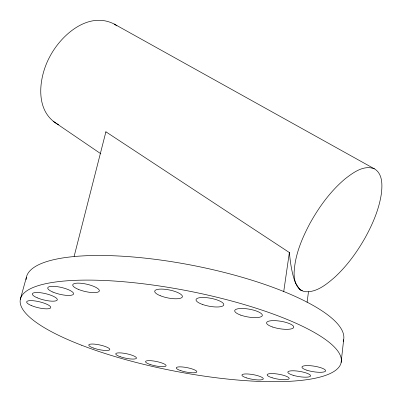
<?xml version="1.0" encoding="UTF-8"?>
<svg xmlns="http://www.w3.org/2000/svg" width="402" height="402" viewBox="0 0 402 402"><rect width="100%" height="100%" fill="white"/><g stroke="black" fill="none" stroke-linecap="round" stroke-linejoin="round"><path stroke-width="0.6" d="M341.122 362.458L343.66 339.7M307.093 302.304L308.475 291.812M283.717 291.621L289.365 252.541L105.902 131.806L74.119 256.426M20.291 299.374L26.356 277.455M374.398 168.83C363.85 164.609 353.227 172.604 345.258 178.729C330.71 190.945 319.329 206.543 310.133 223.06C302.198 237.919 295.344 253.963 294.214 270.958C293.525 278.998 295.837 290.53 305.475 291.726C316.821 292.39 326.384 284.425 334.494 277.475C346.856 266.099 356.881 252.366 365.132 237.778C372.644 224.16 378.95 209.573 381.307 194.101C382.332 185.704 382.93 174.629 375.066 169.202L114.173 24.035C88.586 10.919 61.35 34.748 49.974 56.355C38.602 76.928 33.969 111.721 58.662 124.741M114.173 24.035L116.902 25.854M53.144 121.278L100.867 153.79M299.173 288.857L301.766 290.621M295.621 283.083L299.384 289.008M105.967 132.208L105.902 131.806M289.405 252.989L289.365 252.541M26.115 279.656A161.674 43.954 11.1 0 1 192.653 265.38A161.674 43.954 11.1 0 1 343.202 341.419M302.45 290.596A68.285 16.678 -88.2 0 1 299.374 289.118M295.606 283.184A68.149 16.613 -88.2 0 1 289.44 252.918M180.84 370.669A10.497 2.241 11 0 0 196.844 371.875A10.497 2.241 11 0 0 181.975 366.936A10.497 2.241 11 0 0 180.84 370.669M293.128 375.282A11.547 2.628 9.4 0 0 310.6 375.865A11.547 2.628 9.4 0 0 293.892 370.8A11.547 2.628 9.4 0 0 293.128 375.282M160.252 295.711A14.1 4.05 11.4 0 0 182.302 296.977A14.1 4.05 11.4 0 0 163.122 289.144A14.1 4.05 11.4 0 0 160.252 295.711M37.23 297.812A12.819 3.266 13.4 0 0 57.215 300.018A12.819 3.266 13.4 0 0 40.034 292.681A12.819 3.266 13.4 0 0 37.23 297.812M120.258 356.725A10.583 2.276 11.8 0 0 136.454 358.212A10.583 2.276 11.8 0 0 121.65 352.986A10.583 2.276 11.8 0 0 120.258 356.725M246.637 377.925A10.859 2.367 10.1 0 0 263.28 378.91A10.859 2.367 10.1 0 0 247.898 373.991A10.859 2.367 10.1 0 0 246.637 377.925M240.828 315.153A14.005 3.95 9.9 0 0 262.3 315.545A14.005 3.95 9.9 0 0 242.431 308.485A14.005 3.95 9.9 0 0 240.828 315.153M78.169 289.299A13.628 3.739 12.9 0 0 99.279 291.078A13.628 3.739 12.9 0 0 80.691 283.239A13.628 3.739 12.9 0 0 78.169 289.299M306.942 370.232A11.98 2.809 9.1 0 0 325.57 370.996A11.98 2.809 9.1 0 0 308.847 365.619A11.98 2.809 9.1 0 0 306.942 370.232M272.651 327.032A13.779 3.784 9.4 0 0 293.736 327.288A13.779 3.784 9.4 0 0 274.079 320.63A13.779 3.784 9.4 0 0 272.651 327.032M31.778 305.726A12.367 3.03 13.4 0 0 50.727 307.686A12.367 3.03 13.4 0 0 33.673 300.781A12.367 3.03 13.4 0 0 31.778 305.726M93.294 348.001A10.759 2.347 12.2 0 0 109.781 349.614A10.759 2.347 12.2 0 0 94.787 344.167A10.759 2.347 12.2 0 0 93.294 348.001M52.958 292.098A13.256 3.507 13.2 0 0 73.501 294.093A13.256 3.507 13.2 0 0 55.506 286.465A13.256 3.507 13.2 0 0 52.958 292.098M202.256 304.364A14.115 4.05 10.6 0 0 223.778 304.877A14.115 4.05 10.6 0 0 203.688 297.495A14.115 4.05 10.6 0 0 202.256 304.364M272.149 377.779A11.166 2.477 9.7 0 0 289.179 378.578A11.166 2.477 9.7 0 0 273.214 373.604A11.166 2.477 9.7 0 0 272.149 377.779M150.057 364.448A10.492 2.241 11.4 0 0 166.081 365.79A10.492 2.241 11.4 0 0 151.308 360.74A10.492 2.241 11.4 0 0 150.057 364.448M81.49 345.197A163.488 40.642 11.1 0 0 339.69 366.061A163.488 40.642 11.1 0 0 120.937 281.526A163.488 40.642 11.1 0 0 81.49 345.197"/></g></svg>
